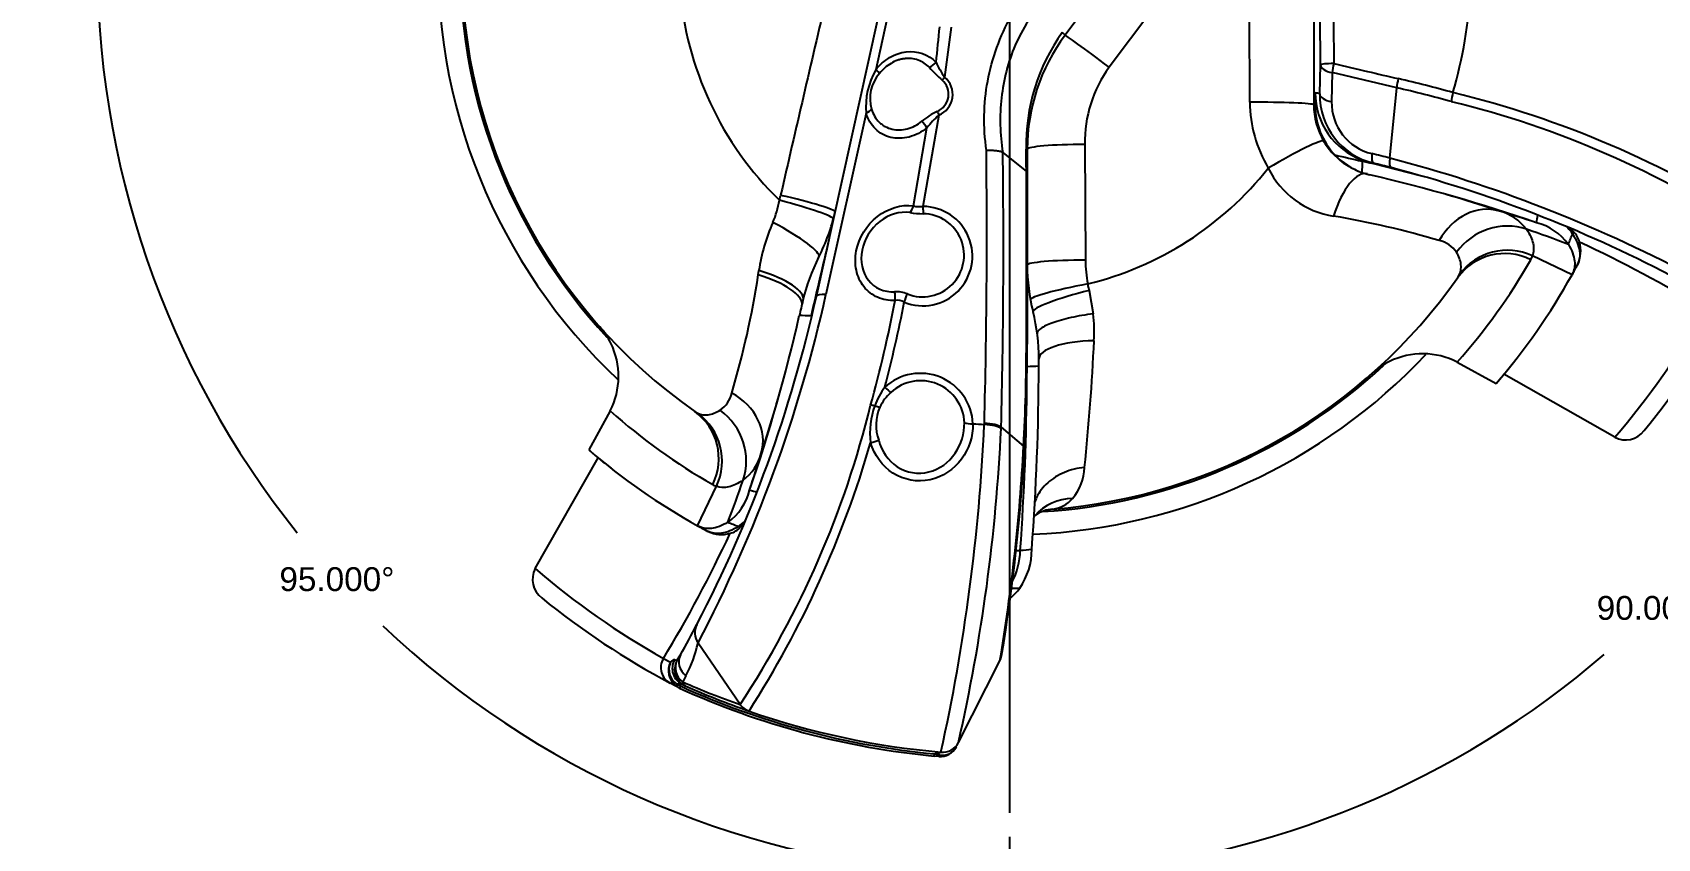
# Model space of a CAD drawing. Header units: inches. Extents: x 0 to 44, y 0 to 27.6.
# Drawn here: x 37.42 to 41.685, y 2.596 to 4.71 of the extents above; entities that cross this region are included whole.
import ezdxf
from ezdxf.lldxf.tags import DXFTag

# ---------------------------------------------------------------- set-up
doc = ezdxf.new("R2010")
doc.units = ezdxf.units.IN
doc.header["$LTSCALE"] = 0.5
doc.header["$MEASUREMENT"] = 0
doc.header["$PDMODE"] = 35
doc.layers.get('Defpoints').update_dxf_attribs({"color": 1})
for name, color, linetype in [('CLine', 5, 'CENTER2'), ('Default', 7, 'Continuous'), ('Dimensions', 4, 'Continuous'), ('ODG-42374R1', 7, 'Continuous')]:
    doc.layers.add(name, color=color, linetype=linetype)
doc.styles.get("Standard").update_dxf_attribs({"font": 'arial.ttf'})
tags = doc.linetypes.add('CENTER2', pattern=[1.125, 0.75, -0.125, 0.125, -0.125]).pattern_tags.tags
tags[10:11] = [DXFTag(74, 4), DXFTag(75, 0), DXFTag(340, '0'), DXFTag(46, 0.0), DXFTag(50, 0.0), DXFTag(44, 0.0), DXFTag(45, 0.0)]
tags[8:9] = [DXFTag(74, 4), DXFTag(75, 0), DXFTag(340, '0'), DXFTag(46, 0.0), DXFTag(50, 0.0), DXFTag(44, 0.0), DXFTag(45, 0.0)]
tags[6:7] = [DXFTag(74, 4), DXFTag(75, 0), DXFTag(340, '0'), DXFTag(46, 0.0), DXFTag(50, 0.0), DXFTag(44, 0.0), DXFTag(45, 0.0)]
tags[4:5] = [DXFTag(74, 4), DXFTag(75, 0), DXFTag(340, '0'), DXFTag(46, 0.0), DXFTag(50, 0.0), DXFTag(44, 0.0), DXFTag(45, 0.0)]
doc.dimstyles.get("Standard").update_dxf_attribs({"dimtxt": 0.0625, "dimasz": 0.18, "dimexe": 0.18, "dimexo": 0.0625, "dimgap": 0.09, "dimtad": 0, "dimtih": 1, "dimtoh": 1, "dimdec": 4, "dimzin": 0, "dimdsep": 46, "dimtxsty": 'Standard', "dimcen": 0.09, "dimadec": 3, "dimazin": 0, "dimtfac": 1, "dimtdec": 4, "dimtofl": 0, "dimtmove": 0, "dimatfit": 3, "dimfxl": 1, "dimtolj": 1, "dimtzin": 0, "dimarcsym": 0})

# ---------------------------------------------------------------- blocks, each defined once
blk = doc.blocks.new('SE')
at = {"layer": 'ODG-42374R1', "color": 7, "linetype": 'Continuous'}
for p, q in [((7.9425, 5.7738), (7.83, 5.6231)), ((8.0548, 5.6848), (7.9458, 5.5395)), ((8.3151, 5.4475), (8.3139, 5.6752)), ((8.4833, 5.6723), (8.4829, 5.4406)), ((8.5001, 5.5454), (8.4997, 5.6723)), ((7.1774, 4.938), (7.3377, 5.6611)), ((7.3624, 5.664), (7.3333, 5.5323)), ((7.5309, 5.6445), (7.5139, 5.5127)), ((8.4983, 5.4693), (8.5001, 5.5454)), ((8.5313, 5.5249), (8.5296, 5.4489)), ((8.7004, 5.4853), (8.5313, 5.5249)), ((8.4867, 5.4722), (8.4866, 5.4388)), ((8.6821, 5.3008), (8.7004, 5.4853)), ((7.308, 5.4185), (7.2025, 4.9426)), ((8.4829, 5.4406), (8.4866, 5.4388)), ((7.4321, 5.1753), (7.4675, 5.3801)), ((7.499, 5.4133), (7.4571, 5.1738)), ((7.8817, 5.3366), (7.8836, 5.0333)), ((7.6667, 5.3157), (7.7285, 5.2654)), ((7.6667, 5.3157), (7.6667, 5.3157)), ((7.7307, 5.324), (7.7307, 5.2614)), ((8.6095, 5.296), (8.6095, 5.2926)), ((8.6284, 5.2903), (8.6095, 5.296)), ((7.7285, 5.2654), (7.7285, 5.2654)), ((7.7285, 4.8166), (7.7285, 5.2654)), ((7.7307, 5.2614), (7.7307, 4.813)), ((8.6092, 5.263), (8.629, 5.2571)), ((7.0804, 5.1905), (7.0835, 5.2031)), ((9.1477, 5.1196), (9.1642, 5.1078)), ((9.1604, 4.9949), (9.0565, 5.0444)), ((7.0247, 4.9942), (7.0265, 5.0057)), ((8.8606, 4.9873), (8.8654, 4.9956)), ((9.1607, 4.9953), (9.1642, 5.0018)), ((7.8931, 4.9536), (7.904, 4.8926)), ((7.1657, 4.8873), (7.1635, 4.8873)), ((8.8591, 4.7656), (8.9616, 4.7098)), ((9.2725, 4.5685), (8.9818, 4.7337)), ((6.6365, 4.6377), (6.5806, 4.5352)), ((6.8582, 4.6362), (6.8662, 4.6316)), ((7.6181, 4.6021), (7.6183, 4.6054)), ((7.6623, 4.5952), (7.6621, 4.5917)), ((7.6623, 4.5952), (7.7211, 4.5448)), ((6.4394, 4.2243), (6.6046, 4.515)), ((6.8658, 4.3363), (6.9153, 4.4403)), ((6.8662, 4.3361), (6.8726, 4.3326)), ((6.9905, 4.3491), (6.9787, 4.3326)), ((6.8668, 4.0293), (6.9774, 3.8681)), ((6.7759, 3.9887), (6.7945, 3.9783)), ((6.8054, 3.9857), (6.8116, 3.9827)), ((6.8116, 3.9827), (6.821, 3.9978)), ((7.5502, 3.7681), (7.659, 3.9821)), ((6.8351, 3.9429), (6.8265, 3.9271)), ((6.818, 3.9109), (6.8073, 3.9176)), ((6.8112, 3.9212), (6.8205, 3.9162)), ((6.8205, 3.9162), (6.818, 3.9109)), ((6.8331, 3.9169), (6.8262, 3.92)), ((7.4867, 3.7324), (7.4873, 3.7383)), ((7.4985, 3.7313), (7.4867, 3.7324)), ((7.4873, 3.7383), (7.5006, 3.7354))]:
    blk.add_line(p, q, dxfattribs=at)
for centre, radius, start, end in [((7.6838, 5.813), 1.5, 177.3599, 226.8076), ((7.6838, 5.813), 1.4421, 178.4616, 222.9271), ((7.6838, 5.813), 1.4375, 179.5762, 234.9452), ((7.6838, 5.813), 0.867, 184.2565, 225.8867), ((116.2889, -19.8732), 112.0475, 166.794947, 167.0676), ((7.6838, 5.813), 1.2127, 343.7044, 356.8945), ((47.3889, 5.8383), 38.8547, 180.24187, 180.4267), ((3.5409, 6.0116), 3.9771, 353.3625, 354.7122), ((8.2393, 5.3335), 0.5116, 144.5574, 181.0344), ((8.2307, 5.324), 0.5, 143.2601, 180), ((7.7758, 5.6892), 0.3158, 205.7705, 213.9786), ((7.5029, 5.435), 0.1956, 150.1562, 184.8437), ((7.4177, 5.4571), 0.0994, 138.6357, 196.3642), ((7.7998, 5.8333), 0.4393, 222.1069, 228.2869), ((7.4753, 5.4684), 0.049, 293.2638, 48.9793), ((7.4763, 5.4675), 0.0588, 292.7301, 50.2293), ((8.2179, 5.342), 0.3362, 144.022, 180.9174), ((7.9497, 2.2428), 3.3524, 74.4607, 76.9912), ((7.614, 1.8894), 3.6875, 76.1243, 76.3105), ((8.6737, 5.4717), 0.187, 179.841, 249.9276), ((8.6827, 5.4668), 0.1844, 179.2277, 256.5274), ((7.933, 2.165), 3.4079, 74.4918, 76.9857), ((8.2327, 2.9389), 2.6074, 57.1655, 76.354), ((7.5731, 5.2569), 0.184, 115.2416, 130.2236), ((8.6583, 5.4502), 0.3433, 180.4584, 210.7743), ((8.67, 5.44), 0.1871, 179.8084, 210.3416), ((8.6742, 5.4385), 0.1876, 179.9133, 223.5589), ((8.6669, 5.4463), 0.1374, 178.9223, 256.7273), ((8.25, 3.0167), 2.5036, 56.5854, 76.2712), ((7.632, 5.2555), 0.2063, 130.1191, 142.839), ((8.666, 5.4363), 0.1817, 209.9693, 215.3879), ((8.666, 5.4363), 0.1817, 215.3879, 240.7318), ((-11.4307, 5.1012), 19.0554, 358.50912, 0.66125), ((-10.6703, 5.0673), 18.3386, 358.52458, 0.77596), ((0.7497, 5.2075), 6.979, 0.47556, 0.95887), ((15.506, 34.936), 30.4351, 256.76542, 256.90307), ((8.6715, 5.436), 0.1839, 223.5674, 250.2009), ((7.4288, 0.2093), 5.2186, 75.0749, 76.9241), ((7.8013, 1.8894), 3.5, 76.1402, 76.3304), ((7.7857, 1.869), 3.5469, 75.3623, 76.1402), ((7.7402, 1.7102), 3.7121, 62.2701, 75.3017), ((7.7252, 5.261), 0.00557, 4.2107, 52.8255), ((7.6838, 5.813), 0.867, 283.7211, 321.6118), ((8.5701, 5.3764), 0.2304, 206.2161, 261.2045), ((8.666, 5.4363), 0.1817, 242.1694, 248.2179), ((7.5988, 0.8413), 4.5344, 71.1057, 76.8686), ((7.8013, 1.8894), 3.5, 75.3623, 76.1402), ((7.8013, 1.8894), 3.5, 62.4659, 75.3623), ((7.7165, 1.3885), 3.9759, 72.0664, 73.7319), ((6.8427, 5.229), 0.2408, 336.25, 350.8054), ((6.7376, 5.2691), 0.501, 332.8472, 347.4977), ((7.4568, 5.0436), 0.1302, 248.0117, 89.8566), ((7.4496, 5.2591), 0.0856, 258.1876, 275.017), ((7.7165, 1.3885), 3.9759, 71.6258, 72.0664), ((7.8377, 1.3603), 3.9665, 71.9425, 73.416), ((8.9364, 5.0346), 0.1315, 37.2724, 75.2583), ((7.52, 4.9312), 0.4991, 156.2774, 171.4218), ((7.4561, 5.0459), 0.109, 248.5267, 89.1962), ((7.4652, 5.4518), 0.297, 261.8085, 268.5508), ((8.1512, 2.8607), 2.3199, 73.4457, 80.4801), ((5.7739, 5.7985), 3.3602, 348.5487, 348.8894), ((9.0296, 4.9862), 0.15, 36.1026, 75.5008), ((9.0826, 5.0512), 0.0944, 32.7875, 46.4345), ((75.0792, -10.9575), 69.7395, 166.699467, 166.867732), ((8.7964, 5.0123), 0.0738, 34.3161, 77.6504), ((7.7211, 1.2883), 4.0472, 69.3127, 70.9662), ((7.0031, 5.9547), 2.321, 337.7153, 338.4538), ((7.0018, 5.9552), 2.3225, 338.4537, 338.5995), ((9.1253, 5.067), 0.0563, 13.5627, 46.423), ((9.0998, 5.0577), 0.0834, 334.9635, 15.6659), ((7.7477, 2.0034), 3.3939, 58.7556, 65.0369), ((7.623, 4.815), 0.4941, 152.8398, 166.8815), ((8.2334, 5.0347), 0.3498, 180.2301, 190.5377), ((7.6839, 5.8129), 1.5742, 318.2924, 330.3586), ((8.9841, 4.898), 0.1524, 63.4989, 144.1277), ((8.9905, 4.9041), 0.155, 64.8277, 143.8452), ((9.0072, 5.0599), 0.0516, 330.3539, 342.5019), ((4.7314, 5.3457), 2.3201, 343.4455, 351.2879), ((8.231, 5.0204), 0.5003, 180.0008, 194.1795), ((7.6838, 5.813), 1.6881, 319.1923, 331.0128), ((7.6838, 5.813), 1.6881, 331.0128, 332.0182), ((7.6838, 5.813), 1.6881, 331.0246, 331.0901), ((7.6838, 5.813), 1.6881, 331.7288, 332.0742), ((7.6838, 5.813), 1.6881, 332.0182, 332.0742), ((7.3857, 4.8673), 0.083, 68.4034, 92.0587), ((7.6838, 5.813), 1.4375, 274.5762, 324.9452), ((8.1097, 5.0086), 0.2235, 189.751, 194.231), ((3.7603, 5.6955), 3.5, 332.4659, 347.5), ((3.5995, 5.7488), 3.6921, 332.2443, 347.3887), ((42.9129, -3.4005), 36.7276, 166.89485, 166.95814), ((4.0137, 5.573), 3.4316, 344.4438, 349.1602), ((4.0804, 5.5687), 3.3897, 345.1449, 349.0164), ((7.3883, 4.8857), 0.0421, 61.9913, 95.6408), ((7.7397, 5.8928), 2.0256, 319.1755, 330.8145), ((7.7381, 5.8953), 2.0765, 320.9088, 332.087), ((2.6957, 5.9032), 4.5517, 341.1107, 347.1074), ((7.2633, 4.7759), 0.4979, 359.774, 14.183), ((7.447, 4.8441), 0.4595, 357.2288, 6.0595), ((6.4669, 4.7311), 0.1908, 26.1627, 41.7653), ((2.3575, 5.071), 5.5542, 353.9862, 357.4289), ((6.4603, 4.7281), 0.198, 332.8214, 26.1076), ((2.7278, 4.8168), 5.0007, 356.8819, 359.9975), ((2.7307, 4.813), 5, 356.8749, 0), ((7.6838, 5.813), 1.5, 272.3661, 316.7637), ((8.7687, 4.5895), 0.198, 62.8214, 116.1076), ((7.4504, 4.5984), 0.1379, 2.3438, 132.7482), ((1.0447, 4.7682), 6.7163, 355.78769, 359.89195), ((7.6838, 5.813), 1.4421, 273.4171, 312.9367), ((8.7657, 4.596), 0.1908, 116.1627, 131.7653), ((7.6838, 5.813), 1.6881, 320.2572, 321.7418), ((7.5292, 4.5739), 0.2134, 143.8922, 158.6917), ((7.4512, 4.6022), 0.1147, 2.0444, 132.8877), ((0.9582, 4.7594), 6.7718, 355.87238, 359.67944), ((6.8832, 4.7004), 0.0738, 304.3161, 347.6504), ((4.8876, 5.2468), 2.5036, 326.5854, 346.2712), ((3.2259, 5.7903), 4.0109, 342.1052, 343.7851), ((7.5276, 4.5804), 0.2096, 160.1818, 187.1447), ((7.46, 4.59), 0.1296, 132.0393, 153.8108), ((7.6838, 5.8129), 1.5742, 228.2924, 240.3586), ((6.7689, 4.5127), 0.1524, 333.4989, 54.1277), ((6.7747, 4.5061), 0.1552, 334.9214, 53.8819), ((7.4509, 4.6005), 0.1169, 156.4797, 199.8818), ((2.5284, 4.8385), 5.0952, 347.5793, 357.34), ((2.9572, 4.8116), 4.71, 347.1998, 357.3246), ((7.6838, 5.813), 1.2127, 265.474, 266.8945), ((9.3008, 4.623), 0.0614, 242.521, 322.8441), ((7.6838, 5.813), 1.6881, 229.1923, 241.0128), ((6.9055, 4.5604), 0.1315, 307.2724, 345.2583), ((4.7454, 5.2966), 2.6791, 327.3277, 343.9142), ((3.2311, 5.6591), 3.9665, 341.9425, 343.416), ((3.2259, 5.7903), 4.0109, 341.6414, 342.1052), ((2.6661, 4.818), 5.0624, 350.496, 356.9068), ((2.7307, 4.813), 5, 350.5925, 356.8749), ((7.6838, 5.813), 1.6881, 230.2572, 231.7418), ((7.7505, 4.4935), 0.1306, 319.3376, 358.0562), ((6.9312, 4.4903), 0.0525, 240.3857, 252.3401), ((3.1592, 5.7757), 4.0472, 339.3127, 340.9662), ((6.8571, 4.4671), 0.15, 306.1026, 345.5008), ((7.6694, 7.7229), 3.3602, 258.5487, 258.8894), ((7.8524, 4.2721), 0.1363, 91.1637, 138.4426), ((7.7859, 4.4629), 0.0839, 278.6719, 319.4561), ((7.8524, 4.2721), 0.1363, 138.4426, 139.4365), ((7.8018, 4.2943), 0.0856, 92.4217, 125.8498), ((3.8742, 5.749), 3.3939, 328.7556, 335.0369), ((7.6838, 5.813), 1.6881, 241.0128, 242.0182), ((7.6838, 5.813), 1.6881, 241.0246, 241.0901), ((7.6838, 5.813), 1.6881, 241.7288, 242.0742), ((7.6838, 5.813), 1.6881, 242.0182, 242.0742), ((6.9285, 4.397), 0.0834, 244.9635, 285.6659), ((7.8256, 6.4936), 2.321, 247.7153, 248.4538), ((6.9379, 4.3715), 0.0563, 283.5627, 316.423), ((6.922, 4.4142), 0.0944, 302.7875, 316.4345), ((7.8261, 6.495), 2.3225, 248.4537, 248.5995), ((7.5134, 4.2785), 0.1992, 332.915, 358.13), ((7.422, 7.5708), 3.3116, 274.837, 275.0308), ((7.5601, 4.2758), 0.1828, 325.5994, 359.7116), ((7.4216, 7.575), 3.3157, 275.0309, 275.5603), ((6.4939, 4.196), 0.0614, 152.521, 232.8441), ((7.7637, 5.7571), 2.0256, 229.1755, 240.8145), ((7.7661, 5.7587), 2.0765, 230.9088, 242.087), ((7.699, 6.4482), 2.2757, 269.759, 270.3003), ((3.7603, 5.6955), 3.5, 330.9841, 332.4659), ((6.9055, 4.0559), 0.0469, 152.4659, 214.4393), ((6.5086, 4.1116), 0.3676, 332.6767, 347.0614), ((6.8399, 3.9562), 0.0505, 153.9598, 229.8844), ((6.8362, 3.9595), 0.0458, 155.7472, 236.8594), ((7.6172, 4.0033), 0.0469, 333.0564, 350.5925), ((6.225, 2.8445), 1.2199, 61.1202, 62.3077), ((7.5177, 5.4738), 1.6942, 245.9202, 251.4008), ((6.8167, 3.8937), 0.028, 70.0015, 101.1859), ((7.6838, 5.813), 2.0899, 245.5255, 264.5875), ((7.6838, 5.813), 2.084, 245.5255, 264.5875), ((7.6838, 5.813), 2.0781, 245.835, 250.727), ((7.016, 3.8946), 0.0469, 214.4393, 250.8057), ((7.6838, 5.813), 2.0781, 250.8057, 265.0459), ((7.5025, 3.7784), 0.0473, 265.2382, 333.1075), ((7.5085, 3.7747), 0.0402, 258.5586, 333.9275), ((7.5084, 3.7893), 0.0469, 265.0459, 333.0564)]:
    blk.add_arc(centre, radius, start, end, dxfattribs=at)
for centre, major_axis, ratio, start_param, end_param in [((7.7925, 5.6512), (0.0376, -0.028), 0.038842, 0, 0.674184), ((7.9552, 5.5297), (0.1252, -0.0935), 0.014421, 1.656866, 3.141593), ((7.4773, 5.56), (0.0229, 0.0213), 0.504928, 4.136829, 4.864848), ((8.5469, 5.5454), (-0.0469, -0.0002), 0.079994, 4.961908, 6.239412), ((8.5469, 5.5454), (-0.0469, 0.0011), 0.468036, 0.049379, 1.243242), ((8.5469, 5.5454), (-0.0107, -0.0456), 0.258223, 4.694216, 5.235843), ((7.3192, 5.5408), (0.0245, -0.0194), 0.078726, 0.301905, 1.023756), ((7.5179, 5.5197), (-0.0201, -0.0239), 0.049347, 0.969925, 1.313589), ((8.7159, 5.5057), (-0.0107, -0.0456), 0.258395, 4.697065, 5.23576), ((8.5451, 5.4693), (-0.0469, 0.0011), 0.468036, 0.049379, 1.243242), ((8.8594, 5.4693), (-0.0102, -0.0458), 0.258291, 4.695289, 5.233525), ((7.2941, 5.4275), (0.03, 0.0088), 0.429347, 5.065868, 5.786734), ((7.5024, 5.4206), (0.0124, -0.0287), 0.19576, 4.532126, 4.885908), ((8.3268, 5.4406), (-0.1562, 0.0003), 0.043653, 3.185268, 4.787969), ((7.4536, 5.3893), (-0.0198, 0.0242), 0.184947, 4.179831, 4.902505), ((7.887, 5.324), (0.1563, 0), 0.080531, 1.60424, 3.141593), ((8.3741, 5.2661), (-0.1347, -0.0791), 0.081302, 3.169081, 4.743901), ((7.6838, 5.324), (0.0469, 0), 0.014689, 0, 0.355621), ((8.6509, 5.333), (-0.0112, -0.0455), 0.251995, 5.238778, 6.283185), ((8.6976, 5.3212), (-0.0118, -0.0454), 0.244563, 5.242149, 6.283185), ((8.5875, 5.1076), (-0.0358, -0.1521), 0.394582, 3.133962, 4.532734), ((7.0739, 5.1934), (-0.1525, 0.0338), 0.07395, 3.141593, 4.666121), ((7.0709, 5.1807), (-0.1512, 0.0396), 0.075974, 3.141202, 4.669542), ((7.4183, 5.1849), (-0.0046, -0.0309), 0.496329, 0.581789, 1.328875), ((7.4598, 5.1814), (-0.0009, -0.0312), 0.081736, -1.321834, -0.554254), ((8.9236, 5.0125), (0.0496, 0.1482), 0.841312, 0.027263, 1.359022), ((7.0447, 5.1119), (-0.1393, 0.0708), 0.168229, 3.139045, 4.666037), ((8.9802, 4.9745), (-0.1311, -0.085), 0.924728, 3.763238, 5.105338), ((7.887, 5.0201), (0.1563, 0), 0.084449, 1.592428, 3.141593), ((6.9873, 4.9478), (-0.1524, 0.0344), 0.347635, 3.195245, 4.543501), ((6.9904, 4.9613), (-0.1524, 0.0344), 0.33195, 3.133629, 4.548882), ((7.3704, 4.9375), (-0.0016, 0.0312), 0.448981, 4.36703, 5.112876), ((7.8927, 4.9575), (0.1536, 0.0284), 0.087018, 1.575709, 3.141965), ((7.8974, 4.9362), (0.1515, 0.0381), 0.115088, 1.569912, 3.142077), ((7.2231, 4.9278), (0.0458, -0.0101), 0.246579, 2.091288, 3.141593), ((7.4104, 4.9306), (0.0112, 0.0292), 0.017236, 4.451145, 5.216723), ((7.9172, 4.7723), (0.1562, -0.001), 0.31766, 1.643971, 3.142947), ((7.6838, 4.813), (0.0469, 0), 0.258518, 0, 0.306844), ((7.3591, 4.7074), (0.0214, -0.0228), 0.225017, 4.84402, 5.644595), ((6.8834, 4.5732), (0.1482, -0.0496), 0.841312, 0.027263, 1.359022), ((7.3402, 4.6373), (-0.0458, 0.0102), 0.258291, -1.299231, -1.04966), ((7.3239, 4.6609), (0.0283, -0.0133), 0.193832, -1.248954, -0.709303), ((6.8454, 4.5166), (-0.085, 0.1311), 0.924728, 3.763238, 5.105338), ((7.5888, 4.6121), (-0.0312, -0.0005), 0.257743, 0.742337, 1.546391), ((7.6175, 4.5899), (0.0468, -0.0021), 0.258809, 0.318524, 1.568476), ((7.6176, 4.5933), (0.0468, -0.002), 0.258803, 0.317863, 1.5678), ((7.3206, 4.5578), (-0.0302, -0.0081), 0.100278, 1.510445, 2.281384), ((7.6765, 4.5429), (0.0468, -0.0026), 0.292022, 0, 0.321139), ((6.814, 3.9662), (0.022, 0.0414), 0.944219, 1.529975, 3.192622), ((6.8456, 3.9627), (0.0193, 0.0427), 0.987528, 1.478239, 3.141593), ((6.8523, 3.9597), (-0.0382, 0.0272), 0.887879, 0.117153, 1.525039), ((6.8523, 3.9597), (0.0192, 0.0428), 0.998541, 1.478649, 3.141593), ((6.862, 3.9751), (0.041, -0.0227), 0.890605, 3.141593, 4.542632), ((6.8523, 3.9597), (0.0192, 0.0428), 0.428467, 2.607975, 3.141593), ((6.8123, 3.9236), (-0.005, -0.006), 0.091859, 0.031818, 1.240858), ((7.4992, 3.7391), (0.00066, 0.00778), 0.240281, 3.124287, 4.227771)]:
    blk.add_ellipse(centre, major_axis=major_axis, ratio=ratio, start_param=start_param, end_param=end_param, dxfattribs=at)
for points, knots in [([(7.6235, 5.3211), (7.6151, 5.3818), (7.6161, 5.4432), (7.6325, 5.5325), (7.6405, 5.5622), (7.6613, 5.6194), (7.6741, 5.6469), (7.6964, 5.6869), (7.7046, 5.7), (7.7207, 5.7265), (7.7288, 5.7398), (7.7531, 5.7801), (7.7699, 5.8065), (7.7892, 5.84), (7.793, 5.8467), (7.8004, 5.8601), (7.8042, 5.8667), (7.8142, 5.8873), (7.8199, 5.9015), (7.8338, 5.9451), (7.839, 5.9761), (7.8399, 6.0072)], [0, 0, 0, 0, 0.25, 0.25, 0.375, 0.375, 0.5, 0.5, 0.5625, 0.5625, 0.625, 0.625, 0.75, 0.75, 0.78125, 0.78125, 0.8125, 0.8125, 0.875, 0.875, 1, 1, 1, 1]), ([(7.8397, 5.8501), (7.8348, 5.8393), (7.8298, 5.8283), (7.8196, 5.8065), (7.8144, 5.7955), (7.798, 5.7631), (7.7859, 5.7419), (7.7662, 5.7107), (7.7595, 5.7004), (7.7461, 5.68), (7.7392, 5.67), (7.7199, 5.6395), (7.7087, 5.6185), (7.6804, 5.5531), (7.6684, 5.506), (7.6605, 5.4352), (7.6595, 5.4114), (7.6607, 5.3635), (7.663, 5.3393), (7.6667, 5.3157)], [0, 0, 0, 0, 0.0625, 0.0625, 0.125, 0.125, 0.25, 0.25, 0.3125, 0.3125, 0.375, 0.375, 0.5, 0.5, 0.75, 0.75, 0.875, 0.875, 1, 1, 1, 1]), ([(7.3333, 5.5323), (7.3436, 5.5454), (7.356, 5.5564), (7.3834, 5.5726), (7.3983, 5.5778), (7.4426, 5.5832), (7.4717, 5.5731), (7.4914, 5.5519)], [0, 0, 0, 0, 0.25, 0.25, 0.5, 0.5, 1, 1, 1, 1]), ([(7.4739, 5.5388), (7.4698, 5.5431), (7.4653, 5.5469), (7.4555, 5.5533), (7.4501, 5.5559), (7.4391, 5.5598), (7.4333, 5.5611), (7.4243, 5.5621), (7.4213, 5.5622), (7.4152, 5.5621), (7.4091, 5.5617), (7.403, 5.5607), (7.3969, 5.5593), (7.3938, 5.5584), (7.3848, 5.5553), (7.3789, 5.5526), (7.3676, 5.5459), (7.3621, 5.542), (7.352, 5.5331), (7.3473, 5.5282), (7.343, 5.5228)], [0, 0, 0, 0, 0.125, 0.125, 0.25, 0.25, 0.375, 0.375, 0.4375, 0.4375, 0.5, 0.5625, 0.5625, 0.625, 0.625, 0.75, 0.75, 0.875, 0.875, 1, 1, 1, 1]), ([(8.5353, 5.5489), (8.5647, 5.542), (8.5941, 5.5351), (8.6235, 5.5282), (8.6504, 5.5219), (8.6774, 5.5155), (8.7043, 5.5092)], [0, 0, 0, 0, 0.5216, 0.5216, 0.5216, 1, 1, 1, 1]), ([(7.4675, 5.3801), (7.4534, 5.3686), (7.4375, 5.3604), (7.4048, 5.3518), (7.3881, 5.3515), (7.3574, 5.3588), (7.3434, 5.3664), (7.3209, 5.3884), (7.3127, 5.4024), (7.308, 5.4185)], [0, 0, 0, 0, 0.25, 0.25, 0.5, 0.5, 0.75, 0.75, 1, 1, 1, 1]), ([(7.3223, 5.4291), (7.3242, 5.4225), (7.3269, 5.4162), (7.3337, 5.4048), (7.3377, 5.3997), (7.3447, 5.3929), (7.3471, 5.3908), (7.3523, 5.387), (7.355, 5.3853), (7.3634, 5.3807), (7.3696, 5.3783), (7.3822, 5.3753), (7.3888, 5.3746), (7.4024, 5.3749), (7.4092, 5.3758), (7.4227, 5.3794), (7.4295, 5.382), (7.4423, 5.3886), (7.4485, 5.3927), (7.4543, 5.3974)], [0, 0, 0, 0, 0.125, 0.125, 0.25, 0.25, 0.3125, 0.3125, 0.375, 0.375, 0.5, 0.5, 0.625, 0.625, 0.75, 0.75, 0.875, 0.875, 1, 1, 1, 1]), ([(7.6235, 5.3211), (7.6282, 5.3214), (7.6331, 5.3215), (7.6399, 5.3213), (7.6421, 5.3212), (7.6463, 5.3209), (7.6484, 5.3207), (7.6541, 5.32), (7.6575, 5.3194), (7.6631, 5.3177), (7.6652, 5.3168), (7.6667, 5.3157)], [0, 0, 0, 0, 0.25, 0.25, 0.375, 0.375, 0.5, 0.5, 0.75, 0.75, 1, 1, 1, 1]), ([(7.3841, 4.9276), (7.3678, 4.9267), (7.352, 4.9296), (7.3239, 4.9419), (7.3115, 4.9515), (7.2925, 4.9757), (7.2857, 4.9905), (7.2789, 5.0226), (7.2789, 5.0399), (7.2889, 5.0919), (7.3096, 5.1255), (7.3656, 5.1695), (7.4006, 5.18), (7.4321, 5.1753)], [0, 0, 0, 0, 0.125, 0.125, 0.25, 0.25, 0.375, 0.375, 0.5, 0.5, 0.75, 0.75, 1, 1, 1, 1]), ([(7.4228, 5.1578), (7.3964, 5.1618), (7.3671, 5.153), (7.3202, 5.1161), (7.3028, 5.088), (7.2916, 5.0299), (7.2979, 5.0008), (7.3298, 4.9602), (7.3552, 4.9489), (7.3827, 4.9503)], [0, 0, 0, 0, 0.25, 0.25, 0.5, 0.5, 0.75, 0.75, 1, 1, 1, 1]), ([(9.041, 5.1142), (9.0498, 5.1008), (9.0557, 5.0881), (9.0608, 5.0647), (9.0602, 5.0539), (9.0564, 5.0444)], [0, 0, 0, 0, 0.5, 0.5, 1, 1, 1, 1]), ([(9.162, 5.1023), (9.172, 5.0866), (9.1779, 5.0716), (9.182, 5.0442), (9.1801, 5.0318), (9.1746, 5.0209)], [0, 0, 0, 0, 0.5, 0.5, 1, 1, 1, 1]), ([(8.8654, 4.9956), (8.8691, 5.0037), (8.8703, 5.0128), (8.8677, 5.0324), (8.8638, 5.0429), (8.8574, 5.054)], [0, 0, 0, 0, 0.5, 0.5, 1, 1, 1, 1]), ([(9.1508, 5.0745), (9.1602, 5.059), (9.1657, 5.0444), (9.1688, 5.0176), (9.1664, 5.0055), (9.1604, 4.9949)], [0, 0, 0, 0, 0.5, 0.5, 1, 1, 1, 1]), ([(7.904, 4.8926), (7.884, 4.8899), (7.8642, 4.8864), (7.828, 4.8783), (7.8115, 4.8737), (7.7844, 4.864), (7.7737, 4.8589), (7.7596, 4.8491), (7.7563, 4.8443), (7.7568, 4.84)], [0, 0, 0, 0, 0.25, 0.25, 0.5, 0.5, 0.75, 0.75, 1, 1, 1, 1]), ([(6.8662, 4.6315), (6.8744, 4.6278), (6.8835, 4.6265), (6.9032, 4.629), (6.9137, 4.6329), (6.9248, 4.6394)], [0, 0, 0, 0, 0.5, 0.5, 1, 1, 1, 1]), ([(7.3409, 4.5608), (7.3484, 4.5328), (7.3655, 4.5073), (7.4139, 4.4756), (7.4448, 4.4705), (7.5008, 4.4845), (7.5252, 4.5028), (7.5579, 4.5501), (7.5663, 4.5782), (7.5658, 4.6063)], [0, 0, 0, 0, 0.25, 0.25, 0.5, 0.5, 0.75, 0.75, 1, 1, 1, 1]), ([(7.5881, 4.6041), (7.5888, 4.5712), (7.5783, 4.5383), (7.5381, 4.4844), (7.5087, 4.4644), (7.4427, 4.45), (7.407, 4.4563), (7.3499, 4.4926), (7.329, 4.5218), (7.3196, 4.5543)], [0, 0, 0, 0, 0.25, 0.25, 0.5, 0.5, 0.75, 0.75, 1, 1, 1, 1]), ([(7.8811, 4.4891), (7.8626, 4.4876), (7.8446, 4.4833), (7.8117, 4.4696), (7.7968, 4.4603), (7.772, 4.4377), (7.762, 4.4245), (7.7533, 4.4061), (7.7516, 4.4019), (7.7501, 4.3976)], [0, 0, 0, 0, 0.25, 0.25, 0.5, 0.5, 0.75, 0.75, 0.8217675, 0.8217675, 0.8217675, 0.8217675]), ([(6.9851, 4.4558), (6.9717, 4.447), (6.959, 4.441), (6.9355, 4.436), (6.9248, 4.4366), (6.9153, 4.4403)], [0, 0, 0, 0, 0.5, 0.5, 1, 1, 1, 1]), ([(6.9454, 4.346), (6.9299, 4.3366), (6.9152, 4.3311), (6.8885, 4.328), (6.8764, 4.3304), (6.8658, 4.3363)], [0, 0, 0, 0, 0.5, 0.5, 1, 1, 1, 1]), ([(6.9732, 4.3348), (6.9575, 4.3248), (6.9424, 4.3189), (6.9151, 4.3148), (6.9027, 4.3167), (6.8918, 4.3222)], [0, 0, 0, 0, 0.5, 0.5, 1, 1, 1, 1]), ([(6.7945, 3.9783), (6.7972, 3.9811), (6.7994, 3.9831), (6.8032, 3.9856), (6.8046, 3.9861), (6.8054, 3.9857)], [0, 0, 0, 0, 0.5, 0.5, 1, 1, 1, 1]), ([(7.4873, 3.7383), (7.4905, 3.7391), (7.4938, 3.7399), (7.4985, 3.7411), (7.5, 3.7415), (7.5021, 3.742), (7.5028, 3.7422), (7.5039, 3.7425), (7.5044, 3.7426), (7.5044, 3.7426)], [0, 0, 0, 0, 0.5, 0.5, 0.75, 0.75, 0.875, 0.875, 1, 1, 1, 1])]:
    blk.add_open_spline(points, degree=3, knots=knots, dxfattribs=at)
for points in [[(8.6095, 5.2926), (8.6094, 5.2827), (8.6093, 5.2729), (8.6092, 5.263)], [(7.1635, 4.8873), (7.1532, 4.8874), (7.1429, 4.8875), (7.1326, 4.8876)], [(7.7304, 4.7544), (7.7406, 4.7547), (7.7508, 4.7551), (7.7611, 4.7555)], [(7.7611, 4.7555), (7.7611, 4.7616), (7.7611, 4.7678), (7.7611, 4.7739)], [(7.6861, 4.1465), (7.6945, 4.1535), (7.7028, 4.1621), (7.711, 4.1725)]]:
    blk.add_open_spline(points, degree=3, dxfattribs=at)
for points in [[(8.9616, 4.7098), (8.9684, 4.7177), (8.9752, 4.7257), (8.9818, 4.7337)], [(6.5806, 4.5352), (6.5886, 4.5284), (6.5965, 4.5216), (6.6046, 4.515)]]:
    blk.add_rational_spline(points, [0.998683635052, 0.998637798637, 0.998620710405, 0.998632370358], degree=3, dxfattribs=at)
blk = doc.blocks.new('*D123')
at = {"layer": 'Defpoints', "color": 0, "transparency": 16777216}
for p in [(37.7625, 5.0866), (39.9836, 4.8923), (39.9836, 4.8923), (37.8448, 3.8181), (39.9836, 2.6627)]:
    blk.add_point(p, dxfattribs=at)
at = {"layer": 'Dimensions', "color": 0, "lineweight": -2, "transparency": 16777216}
for p, q in [((37.7002, 5.0921), (37.42, 5.1166)), ((39.9836, 2.6002), (39.9836, 2.3189))]:
    blk.add_line(p, q, dxfattribs=at)
for start, end in [(179.3101, 218.6568), (226.596, 265.6899)]:
    blk.add_arc((39.9836, 4.8923), 2.3934, start, end, dxfattribs=at)
at = {"layer": 'Dimensions', "color": 0, "transparency": 16777216}
for points in [[(37.5604, 4.9226), (37.6204, 4.9196), (37.5993, 5.1009)], [(39.8049, 2.5357), (39.8026, 2.4757), (39.9836, 2.4989)]]:
    blk.add_solid(points, dxfattribs=at)
at = {"layer": 'Dimensions', "color": 0, "transparency": 16777216, "insert": (38.219, 3.2753), "char_height": 0.0625, "attachment_point": 5}
blk.add_mtext('\\A1;95.000°', dxfattribs=at)
blk = doc.blocks.new('*D124')
at = {"layer": 'Defpoints', "color": 0, "transparency": 16777216}
for p in [(39.9836, 4.8923), (39.9836, 4.8923), (42.2132, 4.8923), (41.1803, 2.8196), (39.9836, 2.6627)]:
    blk.add_point(p, dxfattribs=at)
at = {"layer": 'Dimensions', "color": 0, "lineweight": -2, "transparency": 16777216}
for p, q in [((42.2757, 4.8923), (42.557, 4.8923)), ((39.9836, 2.6002), (39.9836, 2.3189))]:
    blk.add_line(p, q, dxfattribs=at)
for start, end in [(318.9916, 355.6899), (274.3101, 310.7079)]:
    blk.add_arc((39.9836, 4.8923), 2.3934, start, end, dxfattribs=at)
at = {"layer": 'Dimensions', "color": 0, "transparency": 16777216}
for points in [[(42.3402, 4.7135), (42.4002, 4.7113), (42.377, 4.8923)], [(40.1646, 2.4757), (40.1623, 2.5357), (39.9836, 2.4989)]]:
    blk.add_solid(points, dxfattribs=at)
at = {"layer": 'Dimensions', "color": 0, "transparency": 16777216, "insert": (41.676, 3.1999), "char_height": 0.0625, "attachment_point": 5}
blk.add_mtext('\\A1;90.000°', dxfattribs=at)

msp = doc.modelspace()

# ---------------------------------------------------------------- linework, layer by layer
at = {"layer": 'CLine'}
msp.add_line((39.9836, 4.89229), (39.9836, 2.66271), dxfattribs=at)

# ---------------------------------------------------------------- block references
at = {"layer": 'Default'}
msp.add_blockref('SE', (32.29977, -0.92067), dxfattribs=at)

# ---------------------------------------------------------------- dimensions: what is measured, and where the dimension line sits
at = {"layer": 'Dimensions'}
for base, line1, line2, picture, middle in [((37.8448, 3.81815), ((39.9836, 4.89229), (39.9836, 2.66271)), ((39.9836, 4.89229), (37.7625, 5.08661)), '*D123', (38.21902, 3.27535)), ((41.18028, 2.81959), ((39.9836, 4.89229), (42.21318, 4.89229)), ((39.9836, 4.89229), (39.9836, 2.66271)), '*D124', (41.67596, 3.19994))]:
    dim = msp.add_angular_dim_2l(base=base, line1=line1, line2=line2, dimstyle='Standard', dxfattribs=at)
    dim.commit()
    dim.dimension.update_dxf_attribs({"geometry": picture, "text_midpoint": middle})

doc.saveas('drawing.dxf')
